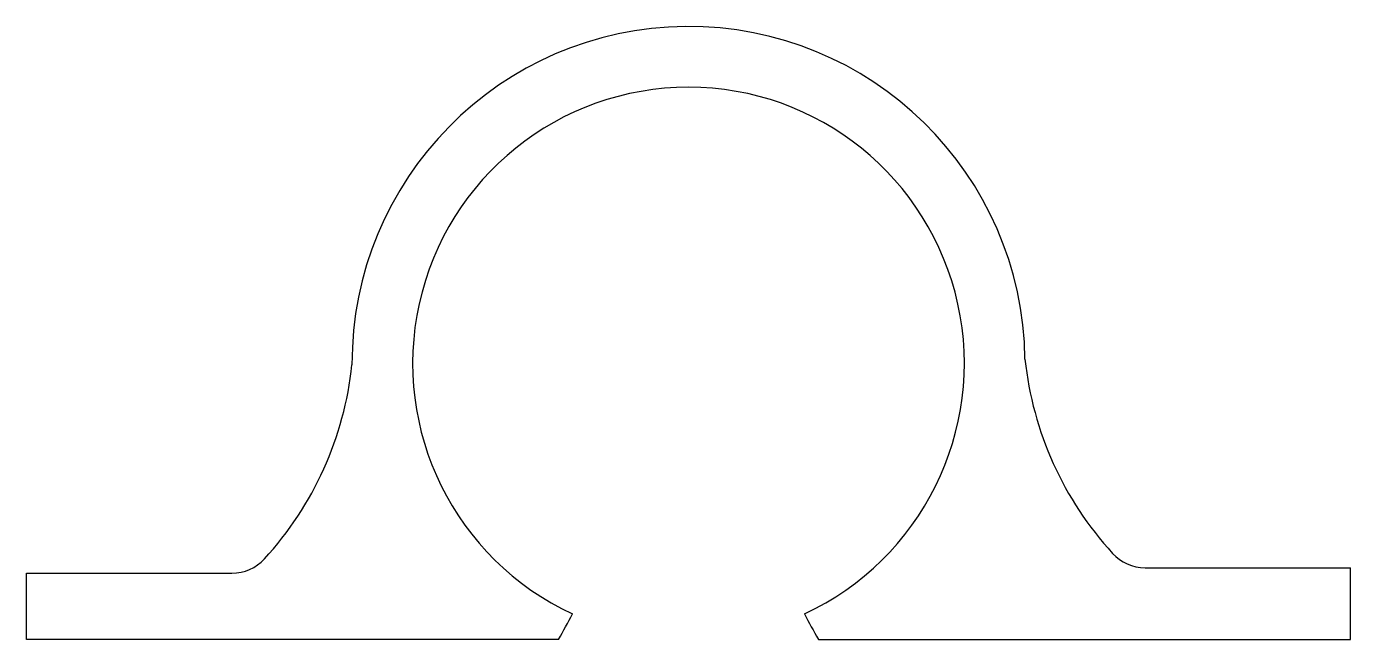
# Model space of a CAD drawing. Extents: x -30 to 30, y -12.5 to 15.2.
import ezdxf

# ---------------------------------------------------------------- set-up
doc = ezdxf.new("R2010")
doc.units = 0
doc.header["$MEASUREMENT"] = 0

msp = doc.modelspace()

# ---------------------------------------------------------------- linework, layer by layer
for p, q in [((-30, -12.5), (-30, -9.5)), ((-30, -9.5), (-20.691, -9.5)), ((20.69, -9.25), (30, -9.25)), ((30, -12.5), (30, -9.25)), ((-5.888, -12.5), (-30, -12.5)), ((5.888, -12.5), (30, -12.5))]:
    msp.add_line(p, q)
for centre, radius, start, end in [((0, 0), 15.249, 0.68926, 180.25005), ((0, 0), 12.5, 294.84656, 245.10663), ((30.562, 1.812), 15.4, 186.06983, 222.55189), ((-30.563, 1.562), 15.4, 317.44811, 353.93017), ((-20.691, -7.5), 2, 270, 317.44811), ((20.69, -7.25), 2, 222.55189, 270), ((-30.563, 1.562), 28.4, 330.3213, 332.98374), ((30.562, 1.812), 28.524, 207.46373, 210.11593)]:
    msp.add_arc(centre, radius, start, end)

doc.saveas('drawing.dxf')
